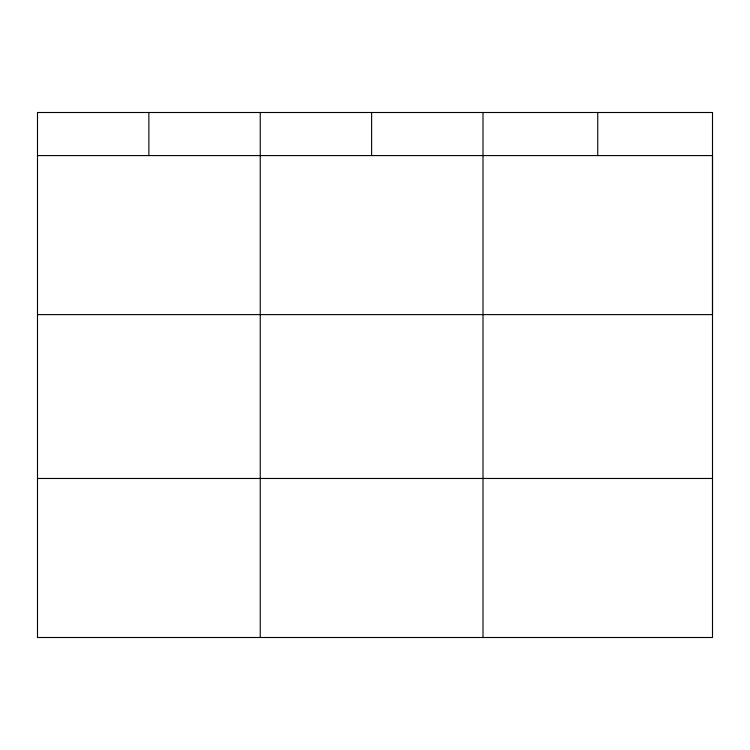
<?xml version="1.0" encoding="UTF-8"?>
<svg xmlns="http://www.w3.org/2000/svg" width="750" height="750" viewBox="0 0 750 750"><rect width="100%" height="100%" fill="white"/><g stroke="black" fill="none" stroke-linecap="round" stroke-linejoin="round"><path stroke-width="1.12" d="M37.5 155.578L712.5 155.578L712.5 314.616L37.5 314.616M37.5 478.472L712.5 478.472M597.75 112.5L597.75 155.578M483 112.5L483 637.5M371.625 112.5L371.625 155.578M260.25 112.5L260.25 637.5M148.875 112.5L148.875 155.578M712.5 112.5L37.5 112.5L37.5 637.5L712.5 637.5L712.5 112.5"/></g></svg>
